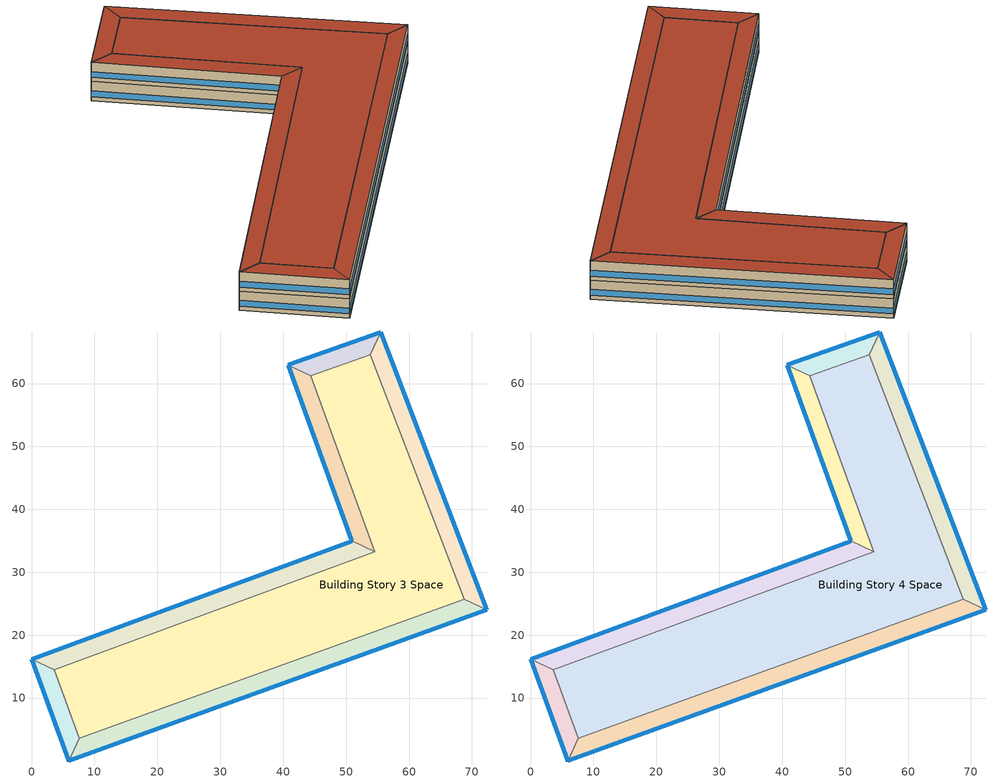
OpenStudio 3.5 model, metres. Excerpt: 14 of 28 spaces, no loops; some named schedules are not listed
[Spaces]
Building Story 3 Space
 floor adiabatic (Typical Interior Ceiling): 7.61,3.63 3.63,14.49 54.52,33.28 44.42,61.24 53.82,64.56 68.75,25.71 z7.2
 wall adiabatic (Typical Interior Wall): 3.63,14.49 7.61,3.63 68.75,25.71 53.82,64.56 44.42,61.24 54.52,33.28 3.63,14.49 z7.2:10.8
 ceiling adiabatic (Typical Interior Floor): 68.75,25.71 53.82,64.56 44.42,61.24 54.52,33.28 3.63,14.49 7.61,3.63 z10.8
Building Story 3 Space 1
 floor adiabatic (Typical Interior Ceiling): 5.92,0 0,16.17 3.63,14.49 7.61,3.63 z7.2
 wall outside: 0,16.17 5.92,0 z7.2:10.8
 wall adiabatic (Typical Interior Wall): 5.92,0 7.61,3.63 3.63,14.49 0,16.17 z7.2:10.8
 window: 0.01,16.15 5.91,0.02 z7.96:9.05
 ceiling adiabatic (Typical Interior Ceiling): 7.61,3.63 3.63,14.49 0,16.17 5.92,0 z10.8
Building Story 3 Space 2
 floor adiabatic (Typical Interior Floor): 0,16.17 50.89,34.97 54.52,33.28 3.63,14.49 z7.2
 wall outside: 50.89,34.97 0,16.17 z7.2:10.8
 wall adiabatic (Typical Interior Wall): 0,16.17 3.63,14.49 54.52,33.28 50.89,34.97 z7.2:10.8
 window: 50.86,34.96 0.02,16.18 z7.96:9.04
 ceiling adiabatic (Typical Interior Ceiling): 3.63,14.49 54.52,33.28 50.89,34.97 0,16.17 z10.8
Building Story 3 Space 3
 floor adiabatic (Typical Interior Floor): 50.89,34.97 40.8,62.94 44.42,61.24 54.52,33.28 z7.2
 wall outside: 40.8,62.94 50.89,34.97 z7.2:10.8
 wall adiabatic (Typical Interior Wall): 50.89,34.97 54.52,33.28 44.42,61.24 40.8,62.94 z7.2:10.8
 window: 40.81,62.92 50.88,34.99 z7.96:9.04
 ceiling adiabatic (Typical Interior Ceiling): 54.52,33.28 44.42,61.24 40.8,62.94 50.89,34.97 z10.8
Building Story 3 Space 4
 floor adiabatic (Typical Interior Floor): 40.8,62.94 55.49,68.19 53.82,64.56 44.42,61.24 z7.2
 wall outside: 55.49,68.19 40.8,62.94 z7.2:10.8
 wall adiabatic (Typical Interior Wall): 40.8,62.94 44.42,61.24 53.82,64.56 55.49,68.19 z7.2:10.8
 window: 55.47,68.18 40.82,62.95 z7.96:9.05
 ceiling adiabatic (Typical Interior Ceiling): 44.42,61.24 53.82,64.56 55.49,68.19 40.8,62.94 z10.8
Building Story 3 Space 5
 floor adiabatic (Typical Interior Floor): 55.49,68.19 72.38,24.04 68.75,25.71 53.82,64.56 z7.2
 wall outside: 72.38,24.04 55.49,68.19 z7.2:10.8
 wall adiabatic (Typical Interior Wall): 55.49,68.19 53.82,64.56 68.75,25.71 72.38,24.04 z7.2:10.8
 window: 72.38,24.07 55.5,68.17 z7.96:9.04
 ceiling adiabatic (Typical Interior Ceiling): 53.82,64.56 68.75,25.71 72.38,24.04 55.49,68.19 z10.8
Building Story 3 Space 6
 floor adiabatic (Typical Interior Floor): 72.38,24.04 5.92,0 7.61,3.63 68.75,25.71 z7.2
 wall outside: 5.92,0 72.38,24.04 z7.2:10.8
 wall adiabatic (Typical Interior Wall): 72.38,24.04 68.75,25.71 7.61,3.63 5.92,0 z7.2:10.8
 window: 5.95,0.01 72.36,24.03 z7.96:9.04
 ceiling adiabatic (Typical Interior Ceiling): 68.75,25.71 7.61,3.63 5.92,0 72.38,24.04 z10.8
Building Story 4 Space
 floor adiabatic (Typical Interior Floor): 7.61,3.63 3.63,14.49 54.52,33.28 44.42,61.24 53.82,64.56 68.75,25.71 z10.8
 wall adiabatic (Typical Interior Wall): 3.63,14.49 7.61,3.63 68.75,25.71 53.82,64.56 44.42,61.24 54.52,33.28 3.63,14.49 z10.8:14.4
 roof outside: 68.75,25.71 53.82,64.56 44.42,61.24 54.52,33.28 3.63,14.49 7.61,3.63 z14.4
Building Story 4 Space 1
 floor adiabatic (Typical Interior Ceiling): 5.92,0 0,16.17 3.63,14.49 7.61,3.63 z10.8
 wall outside: 0,16.17 5.92,0 z10.8:14.4
 wall adiabatic (Typical Interior Wall): 5.92,0 7.61,3.63 3.63,14.49 0,16.17 z10.8:14.4
 window: 0.01,16.15 5.91,0.02 z11.56:12.65
 roof outside: 7.61,3.63 3.63,14.49 0,16.17 5.92,0 z14.4
Building Story 4 Space 2
 floor adiabatic (Typical Interior Ceiling): 0,16.17 50.89,34.97 54.52,33.28 3.63,14.49 z10.8
 wall outside: 50.89,34.97 0,16.17 z10.8:14.4
 wall adiabatic (Typical Interior Wall): 0,16.17 3.63,14.49 54.52,33.28 50.89,34.97 z10.8:14.4
 window: 50.86,34.96 0.02,16.18 z11.56:12.64
 roof outside: 3.63,14.49 54.52,33.28 50.89,34.97 0,16.17 z14.4
Building Story 4 Space 3
 floor adiabatic (Typical Interior Ceiling): 50.89,34.97 40.8,62.94 44.42,61.24 54.52,33.28 z10.8
 wall outside: 40.8,62.94 50.89,34.97 z10.8:14.4
 wall adiabatic (Typical Interior Wall): 50.89,34.97 54.52,33.28 44.42,61.24 40.8,62.94 z10.8:14.4
 window: 40.81,62.92 50.88,34.99 z11.56:12.64
 roof outside: 54.52,33.28 44.42,61.24 40.8,62.94 50.89,34.97 z14.4
Building Story 4 Space 4
 floor adiabatic (Typical Interior Ceiling): 40.8,62.94 55.49,68.19 53.82,64.56 44.42,61.24 z10.8
 wall outside: 55.49,68.19 40.8,62.94 z10.8:14.4
 wall adiabatic (Typical Interior Wall): 40.8,62.94 44.42,61.24 53.82,64.56 55.49,68.19 z10.8:14.4
 window: 55.47,68.18 40.82,62.95 z11.56:12.65
 roof outside: 44.42,61.24 53.82,64.56 55.49,68.19 40.8,62.94 z14.4
Building Story 4 Space 5
 floor adiabatic (Typical Interior Ceiling): 55.49,68.19 72.38,24.04 68.75,25.71 53.82,64.56 z10.8
 wall outside: 72.38,24.04 55.49,68.19 z10.8:14.4
 wall adiabatic (Typical Interior Wall): 55.49,68.19 53.82,64.56 68.75,25.71 72.38,24.04 z10.8:14.4
 window: 72.38,24.07 55.5,68.17 z11.56:12.64
 roof outside: 53.82,64.56 68.75,25.71 72.38,24.04 55.49,68.19 z14.4
Building Story 4 Space 6
 floor adiabatic (Typical Interior Ceiling): 72.38,24.04 5.92,0 7.61,3.63 68.75,25.71 z10.8
 wall outside: 5.92,0 72.38,24.04 z10.8:14.4
 wall adiabatic (Typical Interior Wall): 72.38,24.04 68.75,25.71 7.61,3.63 5.92,0 z10.8:14.4
 window: 5.95,0.01 72.36,24.03 z11.56:12.64
 roof outside: 68.75,25.71 7.61,3.63 5.92,0 72.38,24.04 z14.4
[Site]
Buffalo Niagara Intl Ap_NY_USA: Latitude {deg}=42.8198; Longitude {deg}=-78.8506; Time Zone {hr}=-5; Elevation {m}=53.6448; Terrain=City
[Site:WaterMainsTemperature]
Calculation Method=Correlation; Annual Average Outdoor Air Temperature {C}=8.96667; Maximum Difference In Monthly Average Outdoor Air Temperatures {deltaC}=26.2
[SizingPeriod:DesignDay] Barometric Pressure {Pa}=98769; Rain Indicator=No; Snow Indicator=No; Day of Month=21; Daylight Saving Time Indicator=No; Humidity Condition Type=Wetbulb; Dry-Bulb Temperature Range Modifier Type=DefaultMultipliers
Name | Maximum Dry-Bulb Temperature {C} | Daily Dry-Bulb Temperature Range {deltaC} | Wind Speed {m/s} | Wind Direction {deg} | Month | Day Type | Wetbulb or DewPoint at Maximum Dry-Bulb {C} | Solar Model Indicator | ASHRAE Clear Sky Optical Depth for Beam Irradiance | ASHRAE Clear Sky Optical Depth for Diffuse Irradiance | Sky Clearness
Buffalo Niagara Intl Ap Ann Clg .4% Condns DB=>MWB 1 | 30.3 | 9.3 | 5.7 | 240 | 7 | SummerDesignDay | 21.8 | ASHRAETau | 0.462 | 2.001
Buffalo Niagara Intl Ap Ann Clg .4% Condns WB=>MDB 1 | 27.8 | 9.3 | 5.7 | 240 | 7 | SummerDesignDay | 23.8 | ASHRAETau | 0.462 | 2.001
Buffalo Niagara Intl Ap Ann Htg 99.6% Condns DB 1 | -16.3 | 0 | 5.1 | 270 | 1 | WinterDesignDay | -16.3 | ASHRAEClearSky |  |  | 0
[ClimateZones]
Climate Zone Institution Name 1=ASHRAE; Climate Zone Document Name 1=ANSI/ASHRAE Standard 169; Climate Zone Document Year 1=2006; Climate Zone Value 1=6A
[Site:GroundTemperature:FCfactorMethod]
January Ground Temperature {C}=7.4; February Ground Temperature {C}=-0; March Ground Temperature {C}=-7.6; April Ground Temperature {C}=-12.6; May Ground Temperature {C}=-7.7; June Ground Temperature {C}=0.3; July Ground Temperature {C}=7; August Ground Temperature {C}=14.2; September Ground Temperature {C}=19.2; October Ground Temperature {C}=20.9; November Ground Temperature {C}=20; December Ground Temperature {C}=15.4
[Building]
school_1: Nominal Floor to Floor Height {m}=3.6; Default Construction Set=Res 90.1-2013 - SecSchl - ASHRAE 169-2013-6A; Standards Number of Stories=4; Standards Number of Above Ground Stories=4; Standards Building Type=SecondarySchool
[DefaultConstructionSet]
Res 90.1-2013 - SecSchl - ASHRAE 169-2013-6A: Default Exterior Surface Constructions=Default Surface Constructions 1; Default Interior Surface Constructions=Default Surface Constructions 2; Default Ground Contact Surface Constructions=Default Surface Constructions 3; Default Exterior SubSurface Constructions=Default Sub Surface Constructions 1; Default Interior SubSurface Constructions=Default Sub Surface Constructions 2; Interior Partition Construction=Typical Interior Partition
[DefaultSurfaceConstructions]
Name | Floor Construction | Wall Construction | Roof Ceiling Construction
Default Surface Constructions 1 | Typical Insulated Exterior Mass Floor R-19.61 | Typical Insulated Steel Framed Exterior Wall R-20.41 | Typical IEAD Roof R-31.25
Default Surface Constructions 2 | Typical Interior Floor | Typical Interior Wall | Typical Interior Ceiling
Default Surface Constructions 3 | Typical Insulated Carpeted 8in Slab Floor | Typical Insulated Basement Mass Wall
[Construction]
Typical Insulated Exterior Mass Floor R-19.61: Typical Insulation R-17.04, 4 in. Normalweight Concrete Floor, Typical Carpet Pad
Typical Insulated Steel Framed Exterior Wall R-20.41: 25mm Stucco, 5/8 in. Gypsum Board, Typical Insulation R-18.23, 5/8 in. Gypsum Board
Typical IEAD Roof R-31.25: Roof Membrane, Typical Insulation R-30.13, Metal Roof Surface
Typical Interior Floor: 100mm Normalweight concrete floor, CP02 CARPET PAD
Typical Interior Wall: G01 13mm gypsum board, G01 13mm gypsum board
Typical Interior Ceiling: CP02 CARPET PAD, 100mm Normalweight concrete floor
Typical Insulated Carpeted 8in Slab Floor: 8 in. Normalweight Concrete Floor, Typical Carpet Pad
Typical Insulated Basement Mass Wall: 8 in. Concrete Block Basement Wall
U 0.48 SHGC 0.40 Dbl Ref-D Clr 6mm/13mm: REF D CLEAR 6MM, AIR 13MM, CLEAR 6MM
Typical Insulated Metal Door R-2.0: F08 Metal surface, Typical Insulation R-1.15
U 0.44 SHGC 0.26 Dbl Ref-B-H Clr 6mm/13mm Air: REF B CLEAR HI 6MM, AIR 13MM, CLEAR 6MM
Typical Overhead Door R-2.0: Typical Insulation R-1.15 1
Window_U_0.50_SHGC_0.40_Skylight_Frame_Width_0.430_in: Glass_2052_LayerAvg, Gap_1_W_0_0038, Glass_2027F_LayerAvg
Typical Interior Window: Clear 3mm
Typical Interior Door; Typical Interior Partition: G05 25mm wood
InteriorFurnishings 1: Std Wood 6inch 1
InteriorFurnishings 2: Std Wood 6inch 2
[Material:NoMass] Roughness=Smooth; Thermal Absorptance=0.9; Solar Absorptance=0.7
Name | Thermal Resistance {m2-K/W} | Visible Absorptance
Typical Insulation R-17.04 | 3.00072 | 0.7
Typical Carpet Pad; CP02 CARPET PAD | 0.21648 | 0.8
Typical Insulation R-18.23 | 3.21036 | 0.7
Typical Insulation R-30.13 | 5.30668 | 0.7
Typical Insulation R-1.15 | 0.202509 | 0.7
Typical Insulation R-1.15 1 | 0.202527 | 0.7
[Material] Thermal Absorptance=0.9
Name | Roughness | Thickness {m} | Conductivity {W/m-K} | Density {kg/m3} | Specific Heat {J/kg-K} | Solar Absorptance | Visible Absorptance
4 in. Normalweight Concrete Floor | MediumRough | 0.1016 | 2.31 | 2322 | 832 | 0.7 | 0.7
25mm Stucco | Smooth | 0.0254 | 0.72 | 1856 | 840 | 0.7 | 0.7
5/8 in. Gypsum Board | MediumSmooth | 0.0159 | 0.16 | 800 | 1090 | 0.7 | 0.7
Roof Membrane | VeryRough | 0.0095 | 0.16 | 1121.29 | 1460 | 0.7 | 0.7
Metal Roof Surface; F08 Metal surface | Smooth | 0.0008 | 45.28 | 7824 | 500 | 0.7 | 0.7
100mm Normalweight concrete floor | MediumRough | 0.1016 | 2.31045 | 2322 | 832.557 | 0.7 | 0.7
G01 13mm gypsum board | Smooth | 0.0127 | 0.160031 | 800.001 | 1090.73 | 0.7 | 0.5
8 in. Normalweight Concrete Floor | MediumRough | 0.2032 | 2.31 | 2322 | 832 | 0.7 | 0.7
8 in. Concrete Block Basement Wall | MediumRough | 0.2032 | 1.326 | 1842 | 912 | 0.7 | 0.7
G05 25mm wood | MediumSmooth | 0.0254 | 0.15 | 608 | 1630 | 0.5 | 0.5
Std Wood 6inch 1; Std Wood 6inch 2 | MediumSmooth | 0.15 | 0.12 | 540 | 1210 | 0.7 | 0.7
[DefaultSubSurfaceConstructions]
Name | Fixed Window Construction | Operable Window Construction | Door Construction | Glass Door Construction | Overhead Door Construction | Skylight Construction | Tubular Daylight Dome Construction | Tubular Daylight Diffuser Construction
Default Sub Surface Constructions 1 | U 0.48 SHGC 0.40 Dbl Ref-D Clr 6mm/13mm | U 0.48 SHGC 0.40 Dbl Ref-D Clr 6mm/13mm | Typical Insulated Metal Door R-2.0 | U 0.44 SHGC 0.26 Dbl Ref-B-H Clr 6mm/13mm Air | Typical Overhead Door R-2.0 | Window_U_0.50_SHGC_0.40_Skylight_Frame_Width_0.430_in | Typical Interior Window | Typical Interior Window
Default Sub Surface Constructions 2 | Typical Interior Window | Typical Interior Window | Typical Interior Door
[WindowMaterial:Glazing] Optical Data Type=SpectralAverage; Infrared Transmittance at Normal Incidence=0; Dirt Correction Factor for Solar and Visible Transmittance=1; Solar Diffusing=No
Name | Thickness {m} | Solar Transmittance at Normal Incidence | Front Side Solar Reflectance at Normal Incidence | Back Side Solar Reflectance at Normal Incidence | Visible Transmittance at Normal Incidence | Front Side Visible Reflectance at Normal Incidence | Back Side Visible Reflectance at Normal Incidence | Front Side Infrared Hemispherical Emissivity | Back Side Infrared Hemispherical Emissivity | Conductivity {W/m-K}
REF D CLEAR 6MM | 0.006 | 0.429 | 0.308 | 0.379 | 0.334 | 0.453 | 0.505 | 0.84 | 0.82 | 0.9
CLEAR 6MM | 0.006 | 0.775 | 0.071 | 0.071 | 0.881 | 0.08 | 0.08 | 0.84 | 0.84 | 0.9
REF B CLEAR HI 6MM | 0.006 | 0.24 | 0.16 | 0.32 | 0.3 | 0.16 | 0.29 | 0.84 | 0.6 | 0.9
Glass_2052_LayerAvg | 0.00837 | 0.507767 | 0.054228 | 0.0544931 | 0.586833 | 0.05805 | 0.058397 | 0.84 | 0.84 | 1
Glass_2027F_LayerAvg | 0.004 | 0.369744 | 0.470069 | 0.340935 | 0.765222 | 0.0546 | 0.073741 | 0.03675 | 0.84 | 1
Clear 3mm | 0.003 | 0.837 | 0.075 | 0.075 | 0.898 | 0.081 | 0.081 | 0.84 | 0.84 | 0.9
[WindowMaterial:Gas] Gas Type=Air
Name | Thickness {m}
AIR 13MM | 0.0127
Gap_1_W_0_0038 | 0.0038
[People:Definition]
SecondarySchool Classroom People Definition: Number of People Calculation Method=People/Area; People per Space Floor Area {person/m2}=0.376737; Fraction Radiant=0.3; Enable ASHRAE 55 Comfort Warnings=Yes; Mean Radiant Temperature Calculation Type=ZoneAveraged; Thermal Comfort Model Type 1=Fanger
[Lights:Definition] Design Level Calculation Method=Watts/Area; Fraction Radiant=0.37; Fraction Visible=0.2; Return Air Fraction=0
Name | Watts per Space Floor Area {W/m2}
SecondarySchool Classroom Lights Definition | 13.3472
SecondarySchool Corridor Lights Definition | 7.10418
[ElectricEquipment:Definition] Design Level Calculation Method=Watts/Area; Fraction Latent=0; Fraction Radiant=0.5; Fraction Lost=0
Name | Watts per Space Floor Area {W/m2}
SecondarySchool Classroom Elec Equip Definition | 9.99967
SecondarySchool Corridor Elec Equip Definition | 3.98265
[DesignSpecification:OutdoorAir] Outdoor Air Method=Sum; Outdoor Air Flow per Person {m3/s-person}=0.00471947; Outdoor Air Flow per Floor Area {m3/s-m2}=0.000483565
Blended OA 2; Blended OA 3
[DefaultScheduleSet]
Story Mid2 Blended Space Type Schedule Set; Story Top Blended Space Type Schedule Set
[SpaceInfiltration:DesignFlowRate] Schedule=Always On Discrete; Design Flow Rate Calculation Method=Flow/ExteriorArea; Constant Term Coefficient=0; Temperature Term Coefficient=0; Velocity Term Coefficient=0.224; Velocity Squared Term Coefficient=0
Name | Space or SpaceType | Flow per Exterior Surface Area {m3/s-m2}
SecondarySchool Classroom A  - Story Mid2 Infiltration; SecondarySchool Classroom C  - Story Mid2 Infiltration | Story Mid2 Blended Space Type | 0.000141187
SecondarySchool Classroom A  - Story Mid2 1 Infiltration; SecondarySchool Classroom C  - Story Mid2 1 Infiltration | Story Mid2 Blended Space Type | 4.01338e-05
SecondarySchool Classroom A  - Story Top Infiltration; SecondarySchool Classroom C  - Story Top Infiltration | Story Top Blended Space Type | 4.67709e-05
SecondarySchool Classroom A  - Story Top 1 Infiltration; SecondarySchool Classroom C  - Story Top 1 Infiltration | Story Top Blended Space Type | 1.32951e-05
SecondarySchool Classroom A end_a - Story Mid2 Infiltration; SecondarySchool Classroom A end_a - Story Mid2 1 Infiltration; SecondarySchool Classroom A end_b - Story Mid2 Infiltration; SecondarySchool Classroom A end_b - Story Mid2 1 Infiltration; SecondarySchool Classroom C end_a - Story Mid2 Infiltration; SecondarySchool Classroom C end_a - Story Mid2 1 Infiltration; SecondarySchool Classroom C end_b - Story Mid2 Infiltration; SecondarySchool Classroom C end_b - Story Mid2 1 Infiltration | Story Mid2 Blended Space Type | 1.90592e-05
SecondarySchool Classroom A end_a - Story Top Infiltration; SecondarySchool Classroom A end_a - Story Top 1 Infiltration; SecondarySchool Classroom A end_b - Story Top Infiltration; SecondarySchool Classroom A end_b - Story Top 1 Infiltration; SecondarySchool Classroom C end_a - Story Top Infiltration; SecondarySchool Classroom C end_a - Story Top 1 Infiltration; SecondarySchool Classroom C end_b - Story Top Infiltration; SecondarySchool Classroom C end_b - Story Top 1 Infiltration | Story Top Blended Space Type | 6.31372e-06
SecondarySchool Corridor B end_a - Story Mid2 Infiltration; SecondarySchool Corridor B end_a - Story Mid2 1 Infiltration; SecondarySchool Corridor B end_b - Story Mid2 Infiltration; SecondarySchool Corridor B end_b - Story Mid2 1 Infiltration | Story Mid2 Blended Space Type | 1.36145e-05
SecondarySchool Corridor B end_a - Story Top Infiltration; SecondarySchool Corridor B end_a - Story Top 1 Infiltration; SecondarySchool Corridor B end_b - Story Top Infiltration; SecondarySchool Corridor B end_b - Story Top 1 Infiltration | Story Top Blended Space Type | 4.51004e-06
[ElectricEquipment] Schedule=SchoolSecondary BLDG_EQUIP_SCH_2013
Name | Electric Equipment Definition | Space or SpaceType | Multiplier
SecondarySchool Classroom Elec Equip 2 | SecondarySchool Classroom Elec Equip Definition | Story Mid2 Blended Space Type | 0.5865
SecondarySchool Corridor Elec Equip 2 | SecondarySchool Corridor Elec Equip Definition | Story Mid2 Blended Space Type | 0.4135
SecondarySchool Corridor Elec Equip 3 | SecondarySchool Corridor Elec Equip Definition | Story Top Blended Space Type | 0.4135
SecondarySchool Classroom Elec Equip 3 | SecondarySchool Classroom Elec Equip Definition | Story Top Blended Space Type | 0.5865
[Exterior:Lights:Definition]
Name | Design Level {W}
Parking Areas and Drives Def (W/ft^2) | 0.1
Building Facades Def (W/ft^2) | 0.15
Main Entries Def (W/ft) | 30
Other Doors Def (W/ft) | 20
[Exterior:Lights] Control Option=AstronomicalClock
Name | Exterior Lights Definition | Schedule | Multiplier
Parking Areas and Drives | Parking Areas and Drives Def (W/ft^2) | Schedule Ruleset 2 | 37551.9
Building Facades | Building Facades Def (W/ft^2) | Schedule Ruleset 1 | 9085.06
Main Entries | Main Entries Def (W/ft) | Schedule Ruleset 2 | 29.344
Other Doors | Other Doors Def (W/ft) | Schedule Ruleset 2 | 17.9732
[ThermostatSetpoint:DualSetpoint] Heating Setpoint Temperature Schedule=SchoolSecondary HTGSETP_SCH_YES_OPTIMUM; Cooling Setpoint Temperature Schedule=SchoolSecondary CLGSETP_SCH_NO_SETBACK
Story Mid2 Blended Space Type Thermostat; Story Mid2 Blended Space Type Thermostat 1; Story Mid2 Blended Space Type Thermostat 2; Story Mid2 Blended Space Type Thermostat 3; Story Mid2 Blended Space Type Thermostat 4; Story Mid2 Blended Space Type Thermostat 5; Story Mid2 Blended Space Type Thermostat 6; Story Top Blended Space Type Thermostat; Story Top Blended Space Type Thermostat 1; Story Top Blended Space Type Thermostat 2; Story Top Blended Space Type Thermostat 3; Story Top Blended Space Type Thermostat 4; Story Top Blended Space Type Thermostat 5; Story Top Blended Space Type Thermostat 6
[InternalMass:Definition] Design Level Calculation Method=SurfaceArea/Area; Surface Area per Space Floor Area=2
Name | Construction
Internal Mass Definition 2 | InteriorFurnishings 1
Internal Mass Definition 3 | InteriorFurnishings 2
[InternalMass]
Name | Internal Mass Definition | Space or SpaceType | Multiplier
SecondarySchool Classroom C end_b - Story Top 1 Mass; SecondarySchool Classroom C end_a - Story Top 1 Mass; SecondarySchool Classroom A end_a - Story Top 1 Mass; SecondarySchool Classroom C end_b - Story Top Mass; SecondarySchool Classroom C end_a - Story Top Mass; SecondarySchool Classroom A end_a - Story Top Mass; SecondarySchool Classroom A end_b - Story Top Mass; SecondarySchool Classroom A end_b - Story Top 1 Mass | Internal Mass Definition 2 | Story Top Blended Space Type | 0.012596
SecondarySchool Classroom C  - Story Top 1 Mass; SecondarySchool Classroom A  - Story Top 1 Mass | Internal Mass Definition 2 | Story Top Blended Space Type | 0.0537562
SecondarySchool Corridor B end_a - Story Top 1 Mass; SecondarySchool Corridor B end_b - Story Top 1 Mass; SecondarySchool Corridor B end_a - Story Top Mass; SecondarySchool Corridor B end_b - Story Top Mass | Internal Mass Definition 2 | Story Top Blended Space Type | 0.0177611
SecondarySchool Corridor B end_b - Story Mid2 1 Mass; SecondarySchool Corridor B end_b - Story Mid2 Mass; SecondarySchool Corridor B end_a - Story Mid2 Mass; SecondarySchool Corridor B end_a - Story Mid2 1 Mass | Internal Mass Definition 2 | Story Mid2 Blended Space Type | 0.0177611
SecondarySchool Classroom A  - Story Top Mass; SecondarySchool Classroom C  - Story Top Mass | Internal Mass Definition 2 | Story Top Blended Space Type | 0.18911
SecondarySchool Classroom A end_b - Story Mid2 1 Mass; SecondarySchool Classroom A end_a - Story Mid2 1 Mass; SecondarySchool Classroom A end_a - Story Mid2 Mass; SecondarySchool Classroom A end_b - Story Mid2 Mass; SecondarySchool Classroom C end_a - Story Mid2 Mass; SecondarySchool Classroom C end_a - Story Mid2 1 Mass; SecondarySchool Classroom C end_b - Story Mid2 1 Mass; SecondarySchool Classroom C end_b - Story Mid2 Mass | Internal Mass Definition 2 | Story Mid2 Blended Space Type | 0.012596
SecondarySchool Classroom A  - Story Mid2 1 Mass; SecondarySchool Classroom C  - Story Mid2 1 Mass | Internal Mass Definition 2 | Story Mid2 Blended Space Type | 0.0537562
SecondarySchool Corridor B  - Story Top 1 Mass | Internal Mass Definition 2 | Story Top Blended Space Type | 0.0757996
SecondarySchool Corridor B  - Story Mid2 1 Mass | Internal Mass Definition 2 | Story Mid2 Blended Space Type | 0.0757996
SecondarySchool Corridor B  - Story Top Mass | Internal Mass Definition 2 | Story Top Blended Space Type | 0.266656
SecondarySchool Classroom A  - Story Mid2 Mass; SecondarySchool Classroom C  - Story Mid2 Mass | Internal Mass Definition 2 | Story Mid2 Blended Space Type | 0.18911
SecondarySchool Corridor B  - Story Mid2 Mass | Internal Mass Definition 2 | Story Mid2 Blended Space Type | 0.266656
Building Story 4 Space 6 Mass | Internal Mass Definition 3 | Building Story 4 Space 6 | 1
Building Story 3 Space Mass | Internal Mass Definition 3 | Building Story 3 Space | 1
Building Story 4 Space 4 Mass | Internal Mass Definition 3 | Building Story 4 Space 4 | 1
Building Story 4 Space 3 Mass | Internal Mass Definition 3 | Building Story 4 Space 3 | 1
Building Story 4 Space 1 Mass | Internal Mass Definition 3 | Building Story 4 Space 1 | 1
Building Story 3 Space 6 Mass | Internal Mass Definition 3 | Building Story 3 Space 6 | 1
Building Story 3 Space 4 Mass | Internal Mass Definition 3 | Building Story 3 Space 4 | 1
Building Story 3 Space 3 Mass | Internal Mass Definition 3 | Building Story 3 Space 3 | 1
Building Story 3 Space 2 Mass | Internal Mass Definition 3 | Building Story 3 Space 2 | 1
Building Story 4 Space 5 Mass | Internal Mass Definition 3 | Building Story 4 Space 5 | 1
Building Story 3 Space 1 Mass | Internal Mass Definition 3 | Building Story 3 Space 1 | 1
Building Story 3 Space 5 Mass | Internal Mass Definition 3 | Building Story 3 Space 5 | 1
Building Story 4 Space 2 Mass | Internal Mass Definition 3 | Building Story 4 Space 2 | 1
Building Story 4 Space Mass | Internal Mass Definition 3 | Building Story 4 Space | 1
[People] People Definition=SecondarySchool Classroom People Definition; Number of People Schedule=SchoolSecondary BLDG_OCC_SCH; Activity Level Schedule=SchoolSecondary ACTIVITY_SCH; Work Efficiency Schedule=Work Efficiency Schedule; Clothing Insulation Schedule=Clothing Schedule; Air Velocity Schedule=Air Velocity Schedule; Multiplier=0.5865
Name | Space or SpaceType
SecondarySchool Classroom People 2 | Story Mid2 Blended Space Type
SecondarySchool Classroom People 3 | Story Top Blended Space Type
[Lights] Fraction Replaceable=1
Name | Lights Definition | Space or SpaceType | Schedule | Multiplier
SecondarySchool Classroom Lights 2 | SecondarySchool Classroom Lights Definition | Story Mid2 Blended Space Type | SchoolSecondary BLDG_LIGHT_CLASSROOM_SCH_2013 | 0.5865
SecondarySchool Corridor Lights 2 | SecondarySchool Corridor Lights Definition | Story Mid2 Blended Space Type | SchoolSecondary BLDG_LIGHT_CORRIDOR_SCH_2013 | 0.4135
SecondarySchool Corridor Lights 3 | SecondarySchool Corridor Lights Definition | Story Top Blended Space Type | SchoolSecondary BLDG_LIGHT_CORRIDOR_SCH_2013 | 0.4135
SecondarySchool Classroom Lights 3 | SecondarySchool Classroom Lights Definition | Story Top Blended Space Type | SchoolSecondary BLDG_LIGHT_CLASSROOM_SCH_2013 | 0.5865
[SpaceType] Standards Building Type=SecondarySchool; Standards Space Type=Classroom
Name | Default Schedule Set | Design Specification Outdoor Air Object
Story Mid2 Blended Space Type | Story Mid2 Blended Space Type Schedule Set | Blended OA 2
Story Top Blended Space Type | Story Top Blended Space Type Schedule Set | Blended OA 3
[Space]
Name | Space Type | Building Story | Thermal Zone
Building Story 3 Space | Story Mid2 Blended Space Type | Building Story 3 | Building Story 3 ThermalZone
Building Story 3 Space 1 | Story Mid2 Blended Space Type | Building Story 3 | Building Story 3 ThermalZone 1
Building Story 3 Space 2 | Story Mid2 Blended Space Type | Building Story 3 | Building Story 3 ThermalZone 2
Building Story 3 Space 3 | Story Mid2 Blended Space Type | Building Story 3 | Building Story 3 ThermalZone 3
Building Story 3 Space 4 | Story Mid2 Blended Space Type | Building Story 3 | Building Story 3 ThermalZone 4
Building Story 3 Space 5 | Story Mid2 Blended Space Type | Building Story 3 | Building Story 3 ThermalZone 5
Building Story 3 Space 6 | Story Mid2 Blended Space Type | Building Story 3 | Building Story 3 ThermalZone 6
Building Story 4 Space | Story Top Blended Space Type | Building Story 4 | Building Story 4 ThermalZone
Building Story 4 Space 1 | Story Top Blended Space Type | Building Story 4 | Building Story 4 ThermalZone 1
Building Story 4 Space 2 | Story Top Blended Space Type | Building Story 4 | Building Story 4 ThermalZone 2
Building Story 4 Space 3 | Story Top Blended Space Type | Building Story 4 | Building Story 4 ThermalZone 3
Building Story 4 Space 4 | Story Top Blended Space Type | Building Story 4 | Building Story 4 ThermalZone 4
Building Story 4 Space 5 | Story Top Blended Space Type | Building Story 4 | Building Story 4 ThermalZone 5
Building Story 4 Space 6 | Story Top Blended Space Type | Building Story 4 | Building Story 4 ThermalZone 6
[BuildingStory] Nominal Floor to Floor Height {m}=3.6
Name | Nominal Z Coordinate {m}
Building Story 3 | 10.8
Building Story 4 | 14.4
[ThermalZone] Use Ideal Air Loads=No
Name | Thermostat | Primary Daylighting Control | Fraction of Zone Controlled by Primary Daylighting Control | Secondary Daylighting Control | Fraction of Zone Controlled by Secondary Daylighting Control
Building Story 3 ThermalZone | Story Mid2 Blended Space Type Thermostat
Building Story 3 ThermalZone 1 | Story Mid2 Blended Space Type Thermostat 1 | Building Story 3 Space 1 Daylt Sensor 1 | 0.696 | Building Story 3 Space 1 Daylt Sensor 2 | 0.303
Building Story 3 ThermalZone 2 | Story Mid2 Blended Space Type Thermostat 2 | Building Story 3 Space 2 Daylt Sensor 1 | 0.647 | Building Story 3 Space 2 Daylt Sensor 2 | 0.341
Building Story 3 ThermalZone 3 | Story Mid2 Blended Space Type Thermostat 3 | Building Story 3 Space 3 Daylt Sensor 1 | 0.646 | Building Story 3 Space 3 Daylt Sensor 2 | 0.332
Building Story 3 ThermalZone 4 | Story Mid2 Blended Space Type Thermostat 4 | Building Story 3 Space 4 Daylt Sensor 1 | 0.699 | Building Story 3 Space 4 Daylt Sensor 2 | 0.3
Building Story 3 ThermalZone 5 | Story Mid2 Blended Space Type Thermostat 5 | Building Story 3 Space 5 Daylt Sensor 1 | 0.665 | Building Story 3 Space 5 Daylt Sensor 2 | 0.334
Building Story 3 ThermalZone 6 | Story Mid2 Blended Space Type Thermostat 6 | Building Story 3 Space 6 Daylt Sensor 1 | 0.663 | Building Story 3 Space 6 Daylt Sensor 2 | 0.336
Building Story 4 ThermalZone | Story Top Blended Space Type Thermostat
Building Story 4 ThermalZone 1 | Story Top Blended Space Type Thermostat 1 | Building Story 4 Space 1 Daylt Sensor 1 | 0.696 | Building Story 4 Space 1 Daylt Sensor 2 | 0.303
Building Story 4 ThermalZone 2 | Story Top Blended Space Type Thermostat 2 | Building Story 4 Space 2 Daylt Sensor 1 | 0.647 | Building Story 4 Space 2 Daylt Sensor 2 | 0.341
Building Story 4 ThermalZone 3 | Story Top Blended Space Type Thermostat 3 | Building Story 4 Space 3 Daylt Sensor 1 | 0.646 | Building Story 4 Space 3 Daylt Sensor 2 | 0.332
Building Story 4 ThermalZone 4 | Story Top Blended Space Type Thermostat 4 | Building Story 4 Space 4 Daylt Sensor 1 | 0.699 | Building Story 4 Space 4 Daylt Sensor 2 | 0.3
Building Story 4 ThermalZone 5 | Story Top Blended Space Type Thermostat 5 | Building Story 4 Space 5 Daylt Sensor 1 | 0.665 | Building Story 4 Space 5 Daylt Sensor 2 | 0.334
Building Story 4 ThermalZone 6 | Story Top Blended Space Type Thermostat 6 | Building Story 4 Space 6 Daylt Sensor 1 | 0.663 | Building Story 4 Space 6 Daylt Sensor 2 | 0.336
[Daylighting:Control] Illuminance Setpoint {lux}=215; Lighting Control Type=Stepped; Minimum Input Power Fraction for Continuous Dimming Control=0.3; Minimum Light Output Fraction for Continuous Dimming Control=0.2; Number of Stepped Control Steps=3; Probability Lighting will be Reset When Needed in Manual Stepped Control=1; Maximum Allowable Discomfort Glare Index=22
Name | Space | Position X-Coordinate {m} | Position Y-Coordinate {m} | Position Z-Coordinate {m}
Building Story 3 Space 1 Daylt Sensor 1 | Building Story 3 Space 1 | 4.10477 | 8.50531 | 7.962
Building Story 3 Space 1 Daylt Sensor 2 | Building Story 3 Space 1 | 5.26566 | 8.93042 | 7.962
Building Story 3 Space 2 Daylt Sensor 1 | Building Story 3 Space 2 | 25.8657 | 24.43 | 7.962
Building Story 3 Space 2 Daylt Sensor 2 | Building Story 3 Space 2 | 26.2935 | 23.2717 | 7.962
Building Story 3 Space 3 Daylt Sensor 1 | Building Story 3 Space 3 | 46.9882 | 49.3693 | 7.962
Building Story 3 Space 3 Daylt Sensor 2 | Building Story 3 Space 3 | 48.1503 | 49.7885 | 7.962
Building Story 3 Space 4 Daylt Sensor 1 | Building Story 3 Space 4 | 48.5559 | 64.4194 | 7.962
Building Story 3 Space 4 Daylt Sensor 2 | Building Story 3 Space 4 | 48.9716 | 63.2548 | 7.962
Building Story 3 Space 5 Daylt Sensor 1 | Building Story 3 Space 5 | 62.8034 | 45.6807 | 7.962
Building Story 3 Space 5 Daylt Sensor 2 | Building Story 3 Space 5 | 61.65 | 45.2394 | 7.962
Building Story 3 Space 6 Daylt Sensor 1 | Building Story 3 Space 6 | 38.7398 | 13.1644 | 7.962
Building Story 3 Space 6 Daylt Sensor 2 | Building Story 3 Space 6 | 38.3198 | 14.3255 | 7.962
Building Story 4 Space 1 Daylt Sensor 1 | Building Story 4 Space 1 | 4.10477 | 8.50531 | 11.562
Building Story 4 Space 1 Daylt Sensor 2 | Building Story 4 Space 1 | 5.26566 | 8.93042 | 11.562
Building Story 4 Space 2 Daylt Sensor 1 | Building Story 4 Space 2 | 25.8657 | 24.43 | 11.562
Building Story 4 Space 2 Daylt Sensor 2 | Building Story 4 Space 2 | 26.2935 | 23.2717 | 11.562
Building Story 4 Space 3 Daylt Sensor 1 | Building Story 4 Space 3 | 46.9882 | 49.3693 | 11.562
Building Story 4 Space 3 Daylt Sensor 2 | Building Story 4 Space 3 | 48.1503 | 49.7885 | 11.562
Building Story 4 Space 4 Daylt Sensor 1 | Building Story 4 Space 4 | 48.5559 | 64.4194 | 11.562
Building Story 4 Space 4 Daylt Sensor 2 | Building Story 4 Space 4 | 48.9716 | 63.2548 | 11.562
Building Story 4 Space 5 Daylt Sensor 1 | Building Story 4 Space 5 | 62.8034 | 45.6807 | 11.562
Building Story 4 Space 5 Daylt Sensor 2 | Building Story 4 Space 5 | 61.65 | 45.2394 | 11.562
Building Story 4 Space 6 Daylt Sensor 1 | Building Story 4 Space 6 | 38.7398 | 13.1644 | 11.562
Building Story 4 Space 6 Daylt Sensor 2 | Building Story 4 Space 6 | 38.3198 | 14.3255 | 11.562
[Schedule:Ruleset]
SchoolSecondary HTGSETP_SCH_YES_OPTIMUM: Default Day Schedule=SchoolSecondary HTGSETP_SCH_YES_OPTIMUM Default; Summer Design Day Schedule=SchoolSecondary HTGSETP_SCH_YES_OPTIMUM Summer Design Day; Winter Design Day Schedule=SchoolSecondary HTGSETP_SCH_YES_OPTIMUM Winter Design Day
[Schedule:Day]
Clothing Schedule Default Winter Clothes; SchoolSecondary BLDG_LIGHT_CLASSROOM_SCH_2013 Summer Design Day; SchoolSecondary BLDG_LIGHT_CORRIDOR_SCH_2013 Summer Design Day: 24, 0, 1
Clothing Schedule Summer Clothes: 24, 0, 0.5
Air Velocity Schedule Default: 24, 0, 0.2
Work Efficiency Schedule Default; SchoolSecondary BLDG_OCC_SCH Winter Design Day; SchoolSecondary BLDG_LIGHT_CLASSROOM_SCH_2013 Winter Design Day; SchoolSecondary BLDG_LIGHT_CORRIDOR_SCH_2013 Winter Design Day: 24, 0, 0
SchoolSecondary ACTIVITY_SCH Default; autogen SchoolSecondary ACTIVITY_SCH 0_day_sch: Yes, 24, 0, 120
SchoolSecondary ACTIVITY_SCH Winter Design Day; SchoolSecondary ACTIVITY_SCH Summer Design Day: 24, 0, 120
SchoolSecondary BLDG_EQUIP_SCH_2013 Default; SchoolSecondary BLDG_EQUIP_SCH_2013 Wkdy Day 2: Yes, 6, 0, 0.295624, 7, 0, 0.447635, 8, 0, 0.599647, 9, 0, 0.751658, 10, 0, 0.90367, 12, 30, 0.90367, 13, 30, 0.523177, 14, 0, 0.332931, 14, 30, 0.332931, 15, 30, 0.320495, 16, 30, 0.308059, 17, 30, 0.295624, 24, 0, 0.295624
SchoolSecondary BLDG_EQUIP_SCH_2013 Default|Wknd Day; SchoolSecondary BLDG_EQUIP_SCH_2013 Default|Wknd Day 2: Yes, 8, 0, 0.295624, 24, 0, 0.295624
SchoolSecondary BLDG_EQUIP_SCH_2013 Default|Wknd Day 1: Yes, 8, 0, 0.21116, 24, 0, 0.21116
SchoolSecondary BLDG_EQUIP_SCH_2013 Summer Design Day: 8, 0, 0.35, 17, 0, 0.95, 24, 0, 0.35
SchoolSecondary BLDG_EQUIP_SCH_2013 Wkdy Day 1: Yes, 6, 0, 0.21116, 7, 0, 0.277274, 8, 0, 0.343388, 9, 0, 0.409502, 10, 0, 0.475616, 12, 30, 0.475616, 13, 30, 0.317077, 14, 0, 0.237808, 14, 30, 0.237808, 15, 30, 0.228925, 16, 30, 0.220042, 17, 30, 0.21116, 24, 0, 0.21116
SchoolSecondary BLDG_EQUIP_SCH_2013 Winter Design Day 2: 24, 0, 0.35
SchoolSecondary BLDG_OCC_SCH Default; SchoolSecondary BLDG_OCC_SCH Wknd Day; SchoolSecondary BLDG_OCC_SCH Wknd Day 1: Yes, 8, 0, 0, 24, 0, 0
SchoolSecondary BLDG_OCC_SCH Wkdy|SmrDsn Day; SchoolSecondary BLDG_OCC_SCH Wkdy|SmrDsn Day 2: Yes, 6, 0, 0, 7, 0, 0.2375, 8, 0, 0.475, 9, 0, 0.7125, 10, 0, 0.95, 11, 30, 0.95, 12, 30, 0.416667, 13, 0, 0.15, 14, 30, 0.15, 15, 30, 0.1, 16, 30, 0.05, 17, 30, 0, 24, 0, 0
SchoolSecondary BLDG_OCC_SCH Wkdy|SmrDsn Day 1: Yes, 8, 0, 0, 16, 0, 0.15, 24, 0, 0
SchoolSecondary BLDG_OCC_SCH Summer Design Day: 8, 0, 0, 16, 0, 0.95, 21, 0, 0.15, 24, 0, 0
SchoolSecondary BLDG_LIGHT_CLASSROOM_SCH_2013 Default; SchoolSecondary BLDG_LIGHT_CLASSROOM_SCH_2013 Wknd Day; SchoolSecondary BLDG_LIGHT_CLASSROOM_SCH_2013 Wknd Day 1; SchoolSecondary BLDG_LIGHT_CORRIDOR_SCH_2013 Default: Yes, 8, 0, 0.1773, 24, 0, 0.1773
SchoolSecondary BLDG_LIGHT_CLASSROOM_SCH_2013 Wkdy Day; SchoolSecondary BLDG_LIGHT_CLASSROOM_SCH_2013 Wkdy Day 2: Yes, 6, 30, 0.1773, 7, 30, 0.9, 8, 30, 0.598291, 14, 30, 0.598291, 15, 30, 0.457961, 16, 30, 0.31763, 17, 30, 0.1773, 24, 0, 0.1773
SchoolSecondary BLDG_LIGHT_CLASSROOM_SCH_2013 Wkdy Day 1: Yes, 6, 0, 0.1773, 7, 0, 0.216071, 8, 0, 0.254842, 9, 0, 0.293613, 10, 0, 0.332384, 14, 30, 0.332384, 15, 30, 0.117863, 16, 30, 0.1773, 24, 0, 0.1773
SchoolSecondary BLDG_LIGHT_CORRIDOR_SCH_2013 Wkdy Day: Yes, 6, 30, 0.1773, 7, 30, 0.9, 8, 30, 0.551772, 14, 30, 0.551772, 15, 30, 0.426948, 16, 30, 0.302124, 17, 30, 0.1773, 24, 0, 0.1773
SchoolSecondary HTGSETP_SCH_YES_OPTIMUM Default: Yes, 8, 0, 15.6, 24, 0, 15.6
SchoolSecondary HTGSETP_SCH_YES_OPTIMUM Summer Design Day: 24, 0, 15.6
SchoolSecondary HTGSETP_SCH_YES_OPTIMUM Wkdy Day: Yes, 5, 30, 15.6, 6, 30, 17.8, 7, 30, 20, 8, 30, 21, 14, 30, 21, 15, 30, 19.2, 16, 30, 17.4, 17, 30, 15.6, 24, 0, 15.6
SchoolSecondary HTGSETP_SCH_YES_OPTIMUM Winter Design Day: 24, 0, 21
autogen SchoolSecondary CLGSETP_SCH_NO_SETBACK 0_day_sch: Yes, 24, 0, 24
[Schedule:Rule]
Schedule Rule 1: Schedule Ruleset=Clothing Schedule; Rule Order=0; Day Schedule=Clothing Schedule Summer Clothes; Date Specification Type=DateRange; Start Month=5; Start Day=1; End Month=9; End Day=30
Schedule Rule 12: Schedule Ruleset=SchoolSecondary BLDG_EQUIP_SCH_2013; Rule Order=4; Day Schedule=SchoolSecondary BLDG_EQUIP_SCH_2013 Default|Wknd Day; Date Specification Type=DateRange; Start Month=1; Start Day=1; End Month=6; End Day=30; Apply Sunday=Yes; Apply Saturday=Yes
Schedule Rule 13: Schedule Ruleset=SchoolSecondary BLDG_EQUIP_SCH_2013; Rule Order=3; Day Schedule=SchoolSecondary BLDG_EQUIP_SCH_2013 Default|Wknd Day 1; Date Specification Type=DateRange; Start Month=7; Start Day=1; End Month=9; End Day=1; Apply Sunday=Yes; Apply Saturday=Yes
Schedule Rule 14: Schedule Ruleset=SchoolSecondary BLDG_EQUIP_SCH_2013; Rule Order=2; Day Schedule=SchoolSecondary BLDG_EQUIP_SCH_2013 Default|Wknd Day 2; Date Specification Type=DateRange; Start Month=9; Start Day=1; End Month=12; End Day=31; Apply Sunday=Yes; Apply Saturday=Yes
Schedule Rule 16: Schedule Ruleset=SchoolSecondary BLDG_EQUIP_SCH_2013; Rule Order=1; Day Schedule=SchoolSecondary BLDG_EQUIP_SCH_2013 Wkdy Day 1; Date Specification Type=DateRange; Start Month=7; Start Day=1; End Month=9; End Day=1; Apply Monday=Yes; Apply Tuesday=Yes; Apply Wednesday=Yes; Apply Thursday=Yes; Apply Friday=Yes
Schedule Rule 17: Schedule Ruleset=SchoolSecondary BLDG_EQUIP_SCH_2013; Rule Order=0; Day Schedule=SchoolSecondary BLDG_EQUIP_SCH_2013 Wkdy Day 2; Date Specification Type=DateRange; Start Month=9; Start Day=1; End Month=12; End Day=31; Apply Monday=Yes; Apply Tuesday=Yes; Apply Wednesday=Yes; Apply Thursday=Yes; Apply Friday=Yes
Schedule Rule 29: Schedule Ruleset=SchoolSecondary BLDG_OCC_SCH; Rule Order=4; Day Schedule=SchoolSecondary BLDG_OCC_SCH Wkdy|SmrDsn Day; Date Specification Type=DateRange; Start Month=1; Start Day=1; End Month=6; End Day=15; Apply Monday=Yes; Apply Tuesday=Yes; Apply Wednesday=Yes; Apply Thursday=Yes; Apply Friday=Yes
Schedule Rule 30: Schedule Ruleset=SchoolSecondary BLDG_OCC_SCH; Rule Order=3; Day Schedule=SchoolSecondary BLDG_OCC_SCH Wkdy|SmrDsn Day 1; Date Specification Type=DateRange; Start Month=6; Start Day=16; End Month=9; End Day=15; Apply Monday=Yes; Apply Tuesday=Yes; Apply Wednesday=Yes; Apply Thursday=Yes; Apply Friday=Yes
Schedule Rule 31: Schedule Ruleset=SchoolSecondary BLDG_OCC_SCH; Rule Order=2; Day Schedule=SchoolSecondary BLDG_OCC_SCH Wkdy|SmrDsn Day 2; Date Specification Type=DateRange; Start Month=9; Start Day=16; End Month=12; End Day=31; Apply Monday=Yes; Apply Tuesday=Yes; Apply Wednesday=Yes; Apply Thursday=Yes; Apply Friday=Yes
Schedule Rule 32: Schedule Ruleset=SchoolSecondary BLDG_OCC_SCH; Rule Order=1; Day Schedule=SchoolSecondary BLDG_OCC_SCH Wknd Day; Date Specification Type=DateRange; Start Month=1; Start Day=1; End Month=6; End Day=15; Apply Sunday=Yes; Apply Saturday=Yes
Schedule Rule 33: Schedule Ruleset=SchoolSecondary BLDG_OCC_SCH; Rule Order=0; Day Schedule=SchoolSecondary BLDG_OCC_SCH Wknd Day 1; Date Specification Type=DateRange; Start Month=6; Start Day=16; End Month=9; End Day=15; Apply Sunday=Yes; Apply Saturday=Yes
Schedule Rule 34: Schedule Ruleset=SchoolSecondary BLDG_LIGHT_CLASSROOM_SCH_2013; Rule Order=4; Day Schedule=SchoolSecondary BLDG_LIGHT_CLASSROOM_SCH_2013 Wkdy Day; Date Specification Type=DateRange; Start Month=1; Start Day=1; End Month=6; End Day=30; Apply Monday=Yes; Apply Tuesday=Yes; Apply Wednesday=Yes; Apply Thursday=Yes; Apply Friday=Yes
Schedule Rule 35: Schedule Ruleset=SchoolSecondary BLDG_LIGHT_CLASSROOM_SCH_2013; Rule Order=3; Day Schedule=SchoolSecondary BLDG_LIGHT_CLASSROOM_SCH_2013 Wkdy Day 1; Date Specification Type=DateRange; Start Month=7; Start Day=1; End Month=9; End Day=1; Apply Monday=Yes; Apply Tuesday=Yes; Apply Wednesday=Yes; Apply Thursday=Yes; Apply Friday=Yes
Schedule Rule 36: Schedule Ruleset=SchoolSecondary BLDG_LIGHT_CLASSROOM_SCH_2013; Rule Order=2; Day Schedule=SchoolSecondary BLDG_LIGHT_CLASSROOM_SCH_2013 Wkdy Day 2; Date Specification Type=DateRange; Start Month=9; Start Day=1; End Month=12; End Day=31; Apply Monday=Yes; Apply Tuesday=Yes; Apply Wednesday=Yes; Apply Thursday=Yes; Apply Friday=Yes
Schedule Rule 37: Schedule Ruleset=SchoolSecondary BLDG_LIGHT_CLASSROOM_SCH_2013; Rule Order=1; Day Schedule=SchoolSecondary BLDG_LIGHT_CLASSROOM_SCH_2013 Wknd Day; Date Specification Type=DateRange; Start Month=1; Start Day=1; End Month=6; End Day=30; Apply Sunday=Yes; Apply Saturday=Yes
Schedule Rule 38: Schedule Ruleset=SchoolSecondary BLDG_LIGHT_CLASSROOM_SCH_2013; Rule Order=0; Day Schedule=SchoolSecondary BLDG_LIGHT_CLASSROOM_SCH_2013 Wknd Day 1; Date Specification Type=DateRange; Start Month=7; Start Day=1; End Month=9; End Day=1; Apply Sunday=Yes; Apply Saturday=Yes
Schedule Rule 44: Schedule Ruleset=SchoolSecondary BLDG_LIGHT_CORRIDOR_SCH_2013; Rule Order=4; Day Schedule=SchoolSecondary BLDG_LIGHT_CORRIDOR_SCH_2013 Wkdy Day; Date Specification Type=DateRange; Start Month=1; Start Day=1; End Month=6; End Day=30; Apply Monday=Yes; Apply Tuesday=Yes; Apply Wednesday=Yes; Apply Thursday=Yes; Apply Friday=Yes
Schedule Rule 45: Schedule Ruleset=SchoolSecondary BLDG_LIGHT_CORRIDOR_SCH_2013; Rule Order=3; Day Schedule=SchoolSecondary BLDG_LIGHT_CORRIDOR_SCH_2013 Wkdy Day 1; Date Specification Type=DateRange; Start Month=7; Start Day=1; End Month=9; End Day=1; Apply Monday=Yes; Apply Tuesday=Yes; Apply Wednesday=Yes; Apply Thursday=Yes; Apply Friday=Yes
Schedule Rule 46: Schedule Ruleset=SchoolSecondary BLDG_LIGHT_CORRIDOR_SCH_2013; Rule Order=2; Day Schedule=SchoolSecondary BLDG_LIGHT_CORRIDOR_SCH_2013 Wkdy Day 2; Date Specification Type=DateRange; Start Month=9; Start Day=1; End Month=12; End Day=31; Apply Monday=Yes; Apply Tuesday=Yes; Apply Wednesday=Yes; Apply Thursday=Yes; Apply Friday=Yes
Schedule Rule 47: Schedule Ruleset=SchoolSecondary BLDG_LIGHT_CORRIDOR_SCH_2013; Rule Order=1; Day Schedule=SchoolSecondary BLDG_LIGHT_CORRIDOR_SCH_2013 Wknd Day; Date Specification Type=DateRange; Start Month=1; Start Day=1; End Month=6; End Day=30; Apply Sunday=Yes; Apply Saturday=Yes
Schedule Rule 48: Schedule Ruleset=SchoolSecondary BLDG_LIGHT_CORRIDOR_SCH_2013; Rule Order=0; Day Schedule=SchoolSecondary BLDG_LIGHT_CORRIDOR_SCH_2013 Wknd Day 1; Date Specification Type=DateRange; Start Month=7; Start Day=1; End Month=9; End Day=1; Apply Sunday=Yes; Apply Saturday=Yes
Schedule Rule 106: Schedule Ruleset=SchoolSecondary HTGSETP_SCH_YES_OPTIMUM; Rule Order=0; Day Schedule=SchoolSecondary HTGSETP_SCH_YES_OPTIMUM Wkdy Day; Date Specification Type=DateRange; Start Month=1; Start Day=1; End Month=12; End Day=31; Apply Monday=Yes; Apply Tuesday=Yes; Apply Wednesday=Yes; Apply Thursday=Yes; Apply Friday=Yes
autogen SchoolSecondary ACTIVITY_SCH 0: Schedule Ruleset=SchoolSecondary ACTIVITY_SCH; Rule Order=0; Day Schedule=autogen SchoolSecondary ACTIVITY_SCH 0_day_sch; Date Specification Type=SpecificDates; Apply Sunday=Yes; Apply Saturday=Yes; Apply Monday=Yes; Apply Tuesday=Yes; Apply Wednesday=Yes; Apply Thursday=Yes; Apply Friday=Yes; Specific Month 1=1; Specific Day 1=1; Specific Month 2=1; Specific Day 2=7; Specific Month 3=1; Specific Day 3=8; Specific Month 4=1; Specific Day 4=14; Specific Month 5=1; Specific Day 5=15; Specific Month 6=1; Specific Day 6=21; Specific Month 7=1; Specific Day 7=22; Specific Month 8=1; Specific Day 8=28; Specific Month 9=1; Specific Day 9=29; Specific Month 10=2; Specific Day 10=4; Specific Month 11=2; Specific Day 11=5; Specific Month 12=2; Specific Day 12=11; Specific Month 13=2; Specific Day 13=12; Specific Month 14=2; Specific Day 14=18; Specific Month 15=2; Specific Day 15=19; Specific Month 16=2; Specific Day 16=25; Specific Month 17=2; Specific Day 17=26; Specific Month 18=3; Specific Day 18=4; Specific Month 19=3; Specific Day 19=5; Specific Month 20=3; Specific Day 20=11; Specific Month 21=3; Specific Day 21=12; Specific Month 22=3; Specific Day 22=18; Specific Month 23=3; Specific Day 23=19; Specific Month 24=3; Specific Day 24=25; Specific Month 25=3; Specific Day 25=26; Specific Month 26=4; Specific Day 26=1; Specific Month 27=4; Specific Day 27=2; Specific Month 28=4; Specific Day 28=8; Specific Month 29=4; Specific Day 29=9; Specific Month 30=4; Specific Day 30=15; Specific Month 31=4; Specific Day 31=16; Specific Month 32=4; Specific Day 32=22; Specific Month 33=4; Specific Day 33=23; Specific Month 34=4; Specific Day 34=29; Specific Month 35=4; Specific Day 35=30; Specific Month 36=5; Specific Day 36=6; Specific Month 37=5; Specific Day 37=7; Specific Month 38=5; Specific Day 38=13; Specific Month 39=5; Specific Day 39=14; Specific Month 40=5; Specific Day 40=20; Specific Month 41=5; Specific Day 41=21; Specific Month 42=5; Specific Day 42=27; Specific Month 43=5; Specific Day 43=28; Specific Month 44=6; Specific Day 44=3; Specific Month 45=6; Specific Day 45=4; Specific Month 46=6; Specific Day 46=10; Specific Month 47=6; Specific Day 47=11; Specific Month 48=6; Specific Day 48=17; Specific Month 49=6; Specific Day 49=18; Specific Month 50=6; Specific Day 50=24; Specific Month 51=6; Specific Day 51=25; Specific Month 52=7; Specific Day 52=1; Specific Month 53=7; Specific Day 53=2; Specific Month 54=7; Specific Day 54=8; Specific Month 55=7; Specific Day 55=9; Specific Month 56=7; Specific Day 56=15; Specific Month 57=7; Specific Day 57=16; Specific Month 58=7; Specific Day 58=22; Specific Month 59=7; Specific Day 59=23; Specific Month 60=7; Specific Day 60=29; Specific Month 61=7; Specific Day 61=30; Specific Month 62=8; Specific Day 62=5; Specific Month 63=8; Specific Day 63=6; Specific Month 64=8; Specific Day 64=12; Specific Month 65=8; Specific Day 65=13; Specific Month 66=8; Specific Day 66=19; Specific Month 67=8; Specific Day 67=20; Specific Month 68=8; Specific Day 68=26; Specific Month 69=8; Specific Day 69=27; Specific Month 70=9; Specific Day 70=2; Specific Month 71=9; Specific Day 71=3; Specific Month 72=9; Specific Day 72=9; Specific Month 73=9; Specific Day 73=10; Specific Month 74=9; Specific Day 74=16; Specific Month 75=9; Specific Day 75=17; Specific Month 76=9; Specific Day 76=23; Specific Month 77=9; Specific Day 77=24; Specific Month 78=9; Specific Day 78=30; Specific Month 79=10; Specific Day 79=1; Specific Month 80=10; Specific Day 80=7; Specific Month 81=10; Specific Day 81=8; Specific Month 82=10; Specific Day 82=14; Specific Month 83=10; Specific Day 83=15; Specific Month 84=10; Specific Day 84=21; Specific Month 85=10; Specific Day 85=22; Specific Month 86=10; Specific Day 86=28; Specific Month 87=10; Specific Day 87=29; Specific Month 88=11; Specific Day 88=4; Specific Month 89=11; Specific Day 89=5; Specific Month 90=11; Specific Day 90=11; Specific Month 91=11; Specific Day 91=12; Specific Month 92=11; Specific Day 92=18; Specific Month 93=11; Specific Day 93=19; Specific Month 94=11; Specific Day 94=25; Specific Month 95=11; Specific Day 95=26; Specific Month 96=12; Specific Day 96=2; Specific Month 97=12; Specific Day 97=3; Specific Month 98=12; Specific Day 98=9; Specific Month 99=12; Specific Day 99=10; Specific Month 100=12; Specific Day 100=16; Specific Month 101=12; Specific Day 101=17; Specific Month 102=12; Specific Day 102=23; Specific Month 103=12; Specific Day 103=24; Specific Month 104=12; Specific Day 104=30; Specific Month 105=12; Specific Day 105=31
autogen SchoolSecondary CLGSETP_SCH_NO_SETBACK 0: Schedule Ruleset=SchoolSecondary CLGSETP_SCH_NO_SETBACK; Rule Order=0; Day Schedule=autogen SchoolSecondary CLGSETP_SCH_NO_SETBACK 0_day_sch; Date Specification Type=SpecificDates; Apply Sunday=Yes; Apply Saturday=Yes; Apply Monday=Yes; Apply Tuesday=Yes; Apply Wednesday=Yes; Apply Thursday=Yes; Apply Friday=Yes; Specific Month 1=1; Specific Day 1=1; Specific Month 2=1; Specific Day 2=7; Specific Month 3=1; Specific Day 3=8; Specific Month 4=1; Specific Day 4=14; Specific Month 5=1; Specific Day 5=15; Specific Month 6=1; Specific Day 6=21; Specific Month 7=1; Specific Day 7=22; Specific Month 8=1; Specific Day 8=28; Specific Month 9=1; Specific Day 9=29; Specific Month 10=2; Specific Day 10=4; Specific Month 11=2; Specific Day 11=5; Specific Month 12=2; Specific Day 12=11; Specific Month 13=2; Specific Day 13=12; Specific Month 14=2; Specific Day 14=18; Specific Month 15=2; Specific Day 15=19; Specific Month 16=2; Specific Day 16=25; Specific Month 17=2; Specific Day 17=26; Specific Month 18=3; Specific Day 18=4; Specific Month 19=3; Specific Day 19=5; Specific Month 20=3; Specific Day 20=11; Specific Month 21=3; Specific Day 21=12; Specific Month 22=3; Specific Day 22=18; Specific Month 23=3; Specific Day 23=19; Specific Month 24=3; Specific Day 24=25; Specific Month 25=3; Specific Day 25=26; Specific Month 26=4; Specific Day 26=1; Specific Month 27=4; Specific Day 27=2; Specific Month 28=4; Specific Day 28=8; Specific Month 29=4; Specific Day 29=9; Specific Month 30=4; Specific Day 30=15; Specific Month 31=4; Specific Day 31=16; Specific Month 32=4; Specific Day 32=22; Specific Month 33=4; Specific Day 33=23; Specific Month 34=4; Specific Day 34=29; Specific Month 35=4; Specific Day 35=30; Specific Month 36=5; Specific Day 36=6; Specific Month 37=5; Specific Day 37=7; Specific Month 38=5; Specific Day 38=13; Specific Month 39=5; Specific Day 39=14; Specific Month 40=5; Specific Day 40=20; Specific Month 41=5; Specific Day 41=21; Specific Month 42=5; Specific Day 42=27; Specific Month 43=5; Specific Day 43=28; Specific Month 44=6; Specific Day 44=3; Specific Month 45=6; Specific Day 45=4; Specific Month 46=6; Specific Day 46=10; Specific Month 47=6; Specific Day 47=11; Specific Month 48=6; Specific Day 48=17; Specific Month 49=6; Specific Day 49=18; Specific Month 50=6; Specific Day 50=24; Specific Month 51=6; Specific Day 51=25; Specific Month 52=7; Specific Day 52=1; Specific Month 53=7; Specific Day 53=2; Specific Month 54=7; Specific Day 54=8; Specific Month 55=7; Specific Day 55=9; Specific Month 56=7; Specific Day 56=15; Specific Month 57=7; Specific Day 57=16; Specific Month 58=7; Specific Day 58=22; Specific Month 59=7; Specific Day 59=23; Specific Month 60=7; Specific Day 60=29; Specific Month 61=7; Specific Day 61=30; Specific Month 62=8; Specific Day 62=5; Specific Month 63=8; Specific Day 63=6; Specific Month 64=8; Specific Day 64=12; Specific Month 65=8; Specific Day 65=13; Specific Month 66=8; Specific Day 66=19; Specific Month 67=8; Specific Day 67=20; Specific Month 68=8; Specific Day 68=26; Specific Month 69=8; Specific Day 69=27; Specific Month 70=9; Specific Day 70=2; Specific Month 71=9; Specific Day 71=3; Specific Month 72=9; Specific Day 72=9; Specific Month 73=9; Specific Day 73=10; Specific Month 74=9; Specific Day 74=16; Specific Month 75=9; Specific Day 75=17; Specific Month 76=9; Specific Day 76=23; Specific Month 77=9; Specific Day 77=24; Specific Month 78=9; Specific Day 78=30; Specific Month 79=10; Specific Day 79=1; Specific Month 80=10; Specific Day 80=7; Specific Month 81=10; Specific Day 81=8; Specific Month 82=10; Specific Day 82=14; Specific Month 83=10; Specific Day 83=15; Specific Month 84=10; Specific Day 84=21; Specific Month 85=10; Specific Day 85=22; Specific Month 86=10; Specific Day 86=28; Specific Month 87=10; Specific Day 87=29; Specific Month 88=11; Specific Day 88=4; Specific Month 89=11; Specific Day 89=5; Specific Month 90=11; Specific Day 90=11; Specific Month 91=11; Specific Day 91=12; Specific Month 92=11; Specific Day 92=18; Specific Month 93=11; Specific Day 93=19; Specific Month 94=11; Specific Day 94=25; Specific Month 95=11; Specific Day 95=26; Specific Month 96=12; Specific Day 96=2; Specific Month 97=12; Specific Day 97=3; Specific Month 98=12; Specific Day 98=9; Specific Month 99=12; Specific Day 99=10; Specific Month 100=12; Specific Day 100=16; Specific Month 101=12; Specific Day 101=17; Specific Month 102=12; Specific Day 102=23; Specific Month 103=12; Specific Day 103=24; Specific Month 104=12; Specific Day 104=30; Specific Month 105=12; Specific Day 105=31
